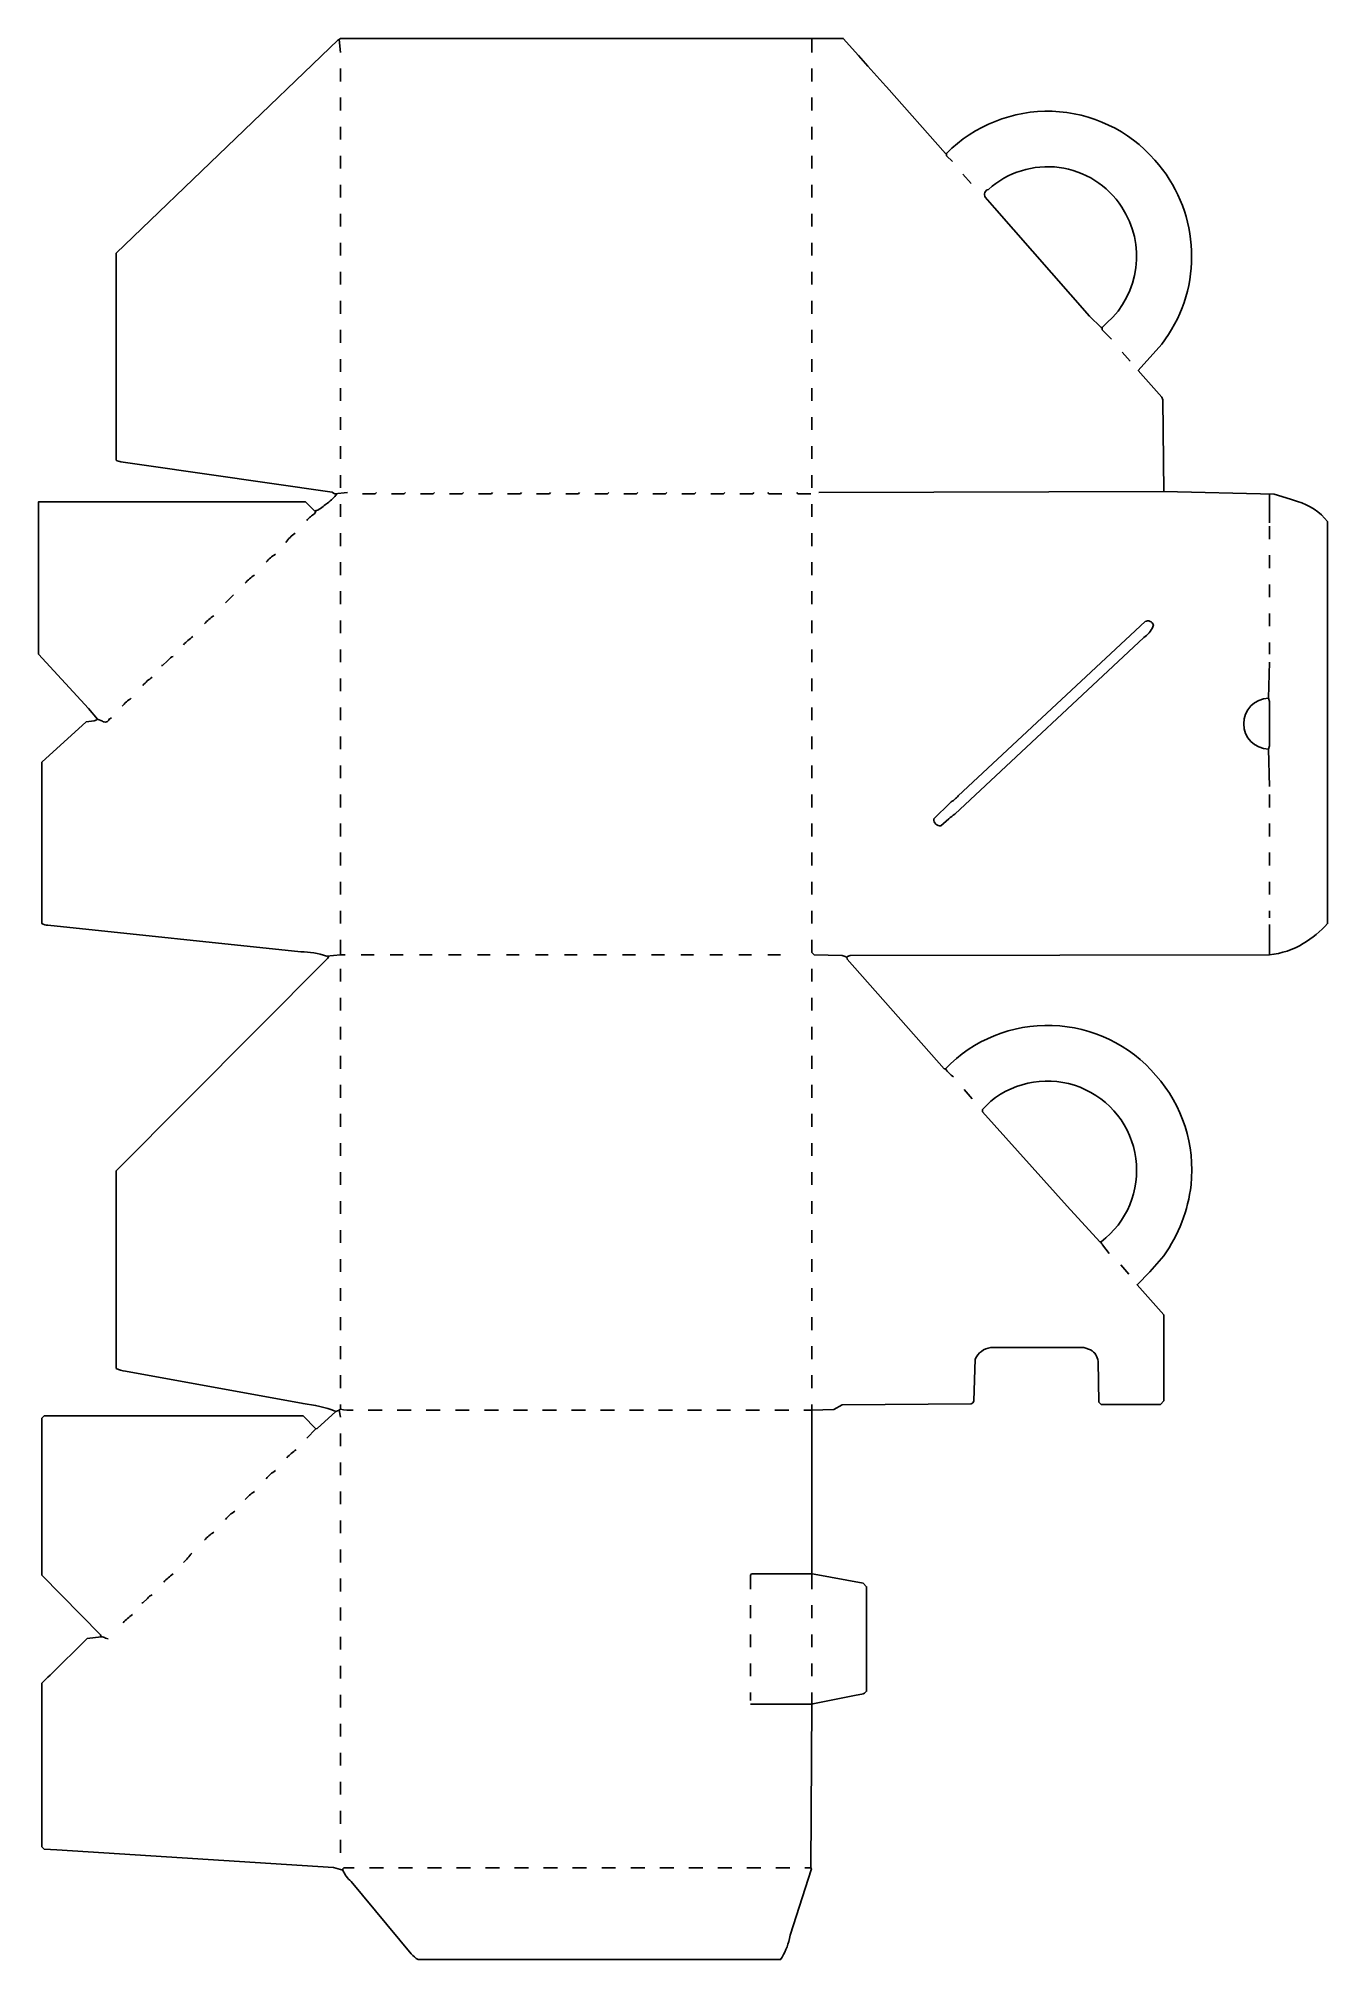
# Model space of a CAD drawing. Extents: x 57 to 1167, y 85 to 1739.
import ezdxf

# ---------------------------------------------------------------- set-up
doc = ezdxf.new("R2010")
doc.units = 0
doc.layers.get('0').update_dxf_attribs({"linetype": 'CONTINUOUS'})

msp = doc.modelspace()

# ---------------------------------------------------------------- linework, layer by layer
at = {"color": 250, "linetype": 'CONTINUOUS'}
for points in [[(323, 1348), (312, 1347), (309.823529, 1348.294118), (147.94, 1371.58), (128.06, 1374.42, -0.121336), (124, 1376), (124, 1554), (315.1, 1737.8), (316, 1738), (317, 1739), (750, 1739), (763.248276, 1724.22069), (771.248276, 1715.22069), (786.751724, 1697.77931), (787.247788, 1697.216814), (838, 1640), (839, 1640), (839, 1638), (844, 1633)], [(1026, 1349), (1025.025286, 1427.975933), (1024.230769, 1430.153846), (1008.248276, 1448.22069), (1004, 1453), (1024.2, 1475.9), (1030, 1484, 0.338884), (1018.247059, 1634.211765, 0.436533), (839, 1640)], [(981, 1480), (973, 1488), (973, 1490), (972, 1490), (962, 1500), (880.247788, 1593.216814), (872.248276, 1602.22069, -0.492698), (875, 1609, -0.461624), (989.769231, 1593.846154, -0.372349), (977, 1494), (973, 1490)], [(314, 1347, -0.079933), (306, 1339), (304.1, 1337.8, -0.129483), (295, 1332), (287, 1340), (57, 1340), (57, 1209), (100.248276, 1162.22069), (108, 1153), (112.1, 1151.2, 0.512348), (118, 1153), (120, 1154)], [(723, 963), (723, 952), (725, 950), (748.980831, 949.520767), (750.9, 948.8), (753, 948, -0.141949), (756.001377, 949.501385), (1117, 950, 0.108875), (1146.1, 959.8, 0.072733), (1167, 977), (1167, 1323, 0.160574), (1141.1, 1340.3), (1135.1, 1342.3), (1120.932432, 1346.594595), (1026, 1349), (729, 1348)], [(288, 1324, -0.071068), (295, 1330), (296, 1332)], [(270, 1305, -0.087243), (278, 1313)], [(253, 1288, -0.071068), (261, 1295)], [(235, 1270, -0.071068), (243, 1277)], [(200, 1235, -0.071068), (208, 1242)], [(182, 1217, -0.071068), (190, 1224)], [(834, 1061), (841, 1067, -0.083767), (846, 1071), (1008.9, 1223.2), (1010, 1224, 0.156608), (1017, 1234, 0.464606), (1010, 1237), (849, 1087, -0.064525), (842, 1081), (828, 1067, 0.467363), (834, 1061)], [(163, 1199), (163.9, 1199.2), (168, 1203), (169, 1204, -0.150174), (173, 1207)], [(147, 1182, -0.071068), (155, 1189)], [(129, 1164, -0.071068), (137, 1171)], [(1116, 1127, -0.962972), (1116, 1171)], [(321, 950), (317, 950), (305, 949, 0.083345), (282.955446, 952.554455), (65.044554, 975.445545, -0.106259), (60, 977), (60, 1116), (98.053846, 1150.569231), (104.946154, 1151.430769, 0.127511), (108, 1153)], [(313, 557, 0.069383), (284.923077, 563.615385), (131.923077, 591.615385, -0.125951), (124, 594), (124, 764), (306, 947), (307, 949)], [(845, 845, -0.125194), (838, 852), (837, 852), (753.484615, 946.376923), (753, 948)], [(716, 558), (723, 558), (741.976309, 558.473815), (749.004424, 562.504504), (859.995576, 563.495496, 0.233899), (862.513869, 566.013139), (863.486131, 601.986861, -0.243396), (877, 612), (957, 612), (963, 610, -0.220066), (969.514264, 599.986507), (970, 565), (972, 563), (1023, 563), (1026, 566), (1026, 640), (1003, 666), (1014, 677), (1026, 691, 0.126502), (1049.430769, 751.946154, 0.210745), (1019.245902, 846.204918, 0.443187), (838, 852)], [(979, 693), (973.247059, 700.211765, -0.116793), (972, 703), (971, 703), (942.751724, 733.77931), (870, 815), (870, 817), (876, 823), (877, 824, -1.019581), (972, 703)], [(117, 361), (114.9, 361.8, 0.113888), (111, 363), (110.50037, 364.519224), (60, 416), (60, 551), (62, 553), (285, 553), (296, 542)], [(288, 534), (296, 542), (296.9, 542.2), (313, 557), (316, 558), (317, 559, 0.079254), (328, 558)], [(271, 517, -0.071068), (279, 524)], [(253, 499, -0.071068), (261, 506)], [(235, 481, -0.071068), (243, 488)], [(218, 464, -0.064905), (226, 471)], [(200, 446, -0.071068), (208, 453)], [(182, 427, 0.071068), (189, 435)], [(165, 410, -0.071068), (173, 417)], [(670, 305), (723, 305), (723.9, 305.2), (761.067568, 312.594595), (765.932432, 313.405405, 0.160224), (770, 316), (770, 406), (767, 409), (724.9, 416.7), (723, 417), (671, 417), (670, 416), (670, 404)], [(146, 392), (146.9, 392.2), (151, 396, -0.150174), (155, 399)], [(130, 375, -0.071068), (138, 382)], [(319, 162, 0.105181), (326.245902, 152.204918), (378, 90, 0.080555), (384, 85), (696, 85, 0.094416), (703.647059, 103.088235), (704.352941, 105.911765), (722.5, 163), (722, 164), (723, 305), (723, 315)]]:
    msp.add_lwpolyline(points, format="xyb", dxfattribs=at)
for points in [[(317, 1727), (316, 1738)], [(723, 1727), (723, 1739)], [(317, 1702), (317, 1713)], [(723, 1702), (723, 1713)], [(317, 1677), (317, 1688)], [(723, 1677), (723, 1688)], [(317, 1652), (317, 1663)], [(723, 1652), (723, 1663)], [(317, 1627), (317, 1638)], [(723, 1627), (723, 1638)], [(860, 1614), (853, 1622)], [(317, 1602), (317, 1613)], [(723, 1602), (723, 1613)], [(317, 1577), (317, 1588)], [(723, 1577), (723, 1588)], [(317, 1552), (317, 1563)], [(723, 1552), (723, 1563)], [(317, 1527), (317, 1538)], [(723, 1527), (723, 1538)], [(317, 1502), (317, 1513)], [(723, 1502), (723, 1513)], [(317, 1477), (317, 1488)], [(723, 1477), (723, 1488)], [(317, 1452), (317, 1463)], [(723, 1452), (723, 1463)], [(997, 1461), (990, 1469)], [(317, 1427), (317, 1438)], [(723, 1427), (723, 1438)], [(317, 1402), (317, 1413)], [(723, 1402), (723, 1413)], [(317, 1377), (317, 1388)], [(723, 1377), (723, 1388)], [(317, 1352), (317, 1363)], [(723, 1352), (723, 1363)], [(1117, 1322), (1117, 1347)], [(317, 1327), (317, 1338)], [(723, 1327), (723, 1338)], [(317, 1302), (317, 1313)], [(723, 1302), (723, 1313)], [(1117, 1308), (1117, 1319)], [(1117, 1283), (1117, 1294)], [(317, 1277), (317, 1288)], [(723, 1277), (723, 1288)], [(218, 1253), (225, 1260)], [(317, 1252), (317, 1263)], [(723, 1252), (723, 1263)], [(1117, 1258), (1117, 1269)], [(1117, 1233), (1117, 1244)], [(317, 1227), (317, 1238)], [(723, 1227), (723, 1238)], [(317, 1202), (317, 1213)], [(723, 1202), (723, 1213)], [(1117, 1209), (1117, 1219)], [(1117, 1095), (1116, 1127), (1117, 1130), (1117, 1168), (1116, 1171), (1117, 1202)], [(317, 1177), (317, 1188)], [(723, 1177), (723, 1188)], [(317, 1152), (317, 1163)], [(723, 1152), (723, 1163)], [(317, 1127), (317, 1138)], [(723, 1127), (723, 1138)], [(317, 1102), (317, 1113)], [(723, 1102), (723, 1113)], [(317, 1077), (317, 1088)], [(723, 1077), (723, 1088)], [(1117, 1077), (1117, 1088)], [(317, 1052), (317, 1063)], [(723, 1052), (723, 1063)], [(1117, 1052), (1117, 1063)], [(317, 1027), (317, 1038)], [(723, 1027), (723, 1038)], [(1117, 1027), (1117, 1038)], [(317, 1002), (317, 1013)], [(723, 1002), (723, 1013)], [(1117, 1002), (1117, 1013)], [(317, 977), (317, 988)], [(723, 977), (723, 988)], [(1117, 982), (1117, 988)], [(1117, 950), (1117, 976)], [(317, 950), (317, 963)], [(335, 950), (346, 950)], [(360, 950), (371, 950)], [(385, 950), (396, 950)], [(410, 950), (421, 950)], [(435, 950), (446, 950)], [(460, 950), (471, 950)], [(485, 950), (496, 950)], [(510, 950), (521, 950)], [(535, 950), (546, 950)], [(560, 950), (571, 950)], [(585, 950), (596, 950)], [(610, 950), (621, 950)], [(635, 950), (646, 950)], [(660, 950), (671, 950)], [(685, 950), (696, 950)], [(317, 927), (317, 938)], [(723, 927), (723, 938)], [(317, 902), (317, 913)], [(723, 902), (723, 913)], [(317, 877), (317, 888)], [(723, 877), (723, 888)], [(317, 852), (317, 863)], [(723, 852), (723, 863)], [(317, 827), (317, 838)], [(723, 827), (723, 838)], [(861, 826), (854, 834)], [(317, 802), (317, 813)], [(723, 802), (723, 813)], [(317, 777), (317, 788)], [(723, 777), (723, 788)], [(317, 752), (317, 763)], [(723, 752), (723, 763)], [(317, 727), (317, 738)], [(723, 727), (723, 738)], [(317, 702), (317, 713)], [(723, 702), (723, 713)], [(317, 677), (317, 688)], [(723, 677), (723, 688)], [(996, 675), (989, 683)], [(317, 652), (317, 663)], [(723, 652), (723, 663)], [(317, 627), (317, 638)], [(723, 627), (723, 638)], [(317, 602), (317, 613)], [(723, 602), (723, 613)], [(317, 577), (317, 588)], [(723, 577), (723, 588)], [(317, 552), (316, 558), (317, 559), (317, 563)], [(723, 404), (723, 417), (723, 558), (723, 563)], [(341, 558), (353, 558)], [(366, 558), (378, 558)], [(391, 558), (403, 558)], [(416, 558), (428, 558)], [(441, 558), (453, 558)], [(466, 558), (478, 558)], [(491, 558), (503, 558)], [(516, 558), (528, 558)], [(541, 558), (553, 558)], [(566, 558), (578, 558)], [(591, 558), (603, 558)], [(616, 558), (628, 558)], [(641, 558), (653, 558)], [(666, 558), (678, 558)], [(691, 558), (703, 558)], [(317, 527), (317, 538)], [(317, 502), (317, 513)], [(317, 477), (317, 488)], [(317, 452), (317, 463)], [(317, 427), (317, 438)], [(317, 402), (317, 413)], [(317, 377), (317, 388)], [(670, 379), (670, 390)], [(723, 379), (723, 390)], [(670, 354), (670, 365)], [(723, 354), (723, 365)], [(111, 363), (99.040984, 361.54918), (67, 330), (65, 328), (60, 323), (60, 182), (62, 180), (72.962069, 179.544828), (311.067568, 164.405405), (319, 162), (319, 163), (320, 164), (329, 164)], [(317, 352), (317, 363)], [(317, 327), (317, 338)], [(670, 329), (670, 340)], [(723, 329), (723, 340)], [(670, 308), (670, 315)], [(317, 302), (317, 313)], [(317, 277), (317, 288)], [(317, 252), (317, 263)], [(317, 227), (317, 238)], [(317, 202), (317, 213)], [(317, 177), (317, 188)], [(342, 164), (354, 164)], [(367, 164), (379, 164)], [(392, 164), (404, 164)], [(417, 164), (429, 164)], [(442, 164), (454, 164)], [(467, 164), (479, 164)], [(492, 164), (504, 164)], [(517, 164), (529, 164)], [(542, 164), (554, 164)], [(567, 164), (579, 164)], [(592, 164), (604, 164)], [(617, 164), (629, 164)], [(642, 164), (654, 164)], [(667, 164), (679, 164)], [(692, 164), (704, 164)], [(717, 164), (722, 164)]]:
    msp.add_lwpolyline(points, dxfattribs=at)
at = {"color": 252, "linetype": 'CONTINUOUS'}
for points in [[(336, 1347), (347, 1347), (348, 1348)], [(361, 1347), (372, 1347), (373, 1348)], [(386, 1347), (397, 1347), (398, 1348)], [(411, 1347), (422, 1347), (423, 1348)], [(436, 1347), (447, 1347), (448, 1348)], [(461, 1347), (472, 1347), (473, 1348)], [(486, 1347), (497, 1347), (498, 1348)], [(511, 1347), (522, 1347), (523, 1348)], [(536, 1347), (547, 1347), (548, 1348)], [(561, 1347), (572, 1347), (573, 1348)], [(586, 1347), (597, 1347), (598, 1348)], [(611, 1347), (622, 1347), (623, 1348)], [(636, 1347), (647, 1347), (648, 1348)], [(661, 1347), (672, 1347), (673, 1348)], [(697, 1347), (686, 1347), (685, 1348)], [(722, 1347), (711, 1347), (710, 1348)]]:
    msp.add_lwpolyline(points, dxfattribs=at)

doc.saveas('drawing.dxf')
